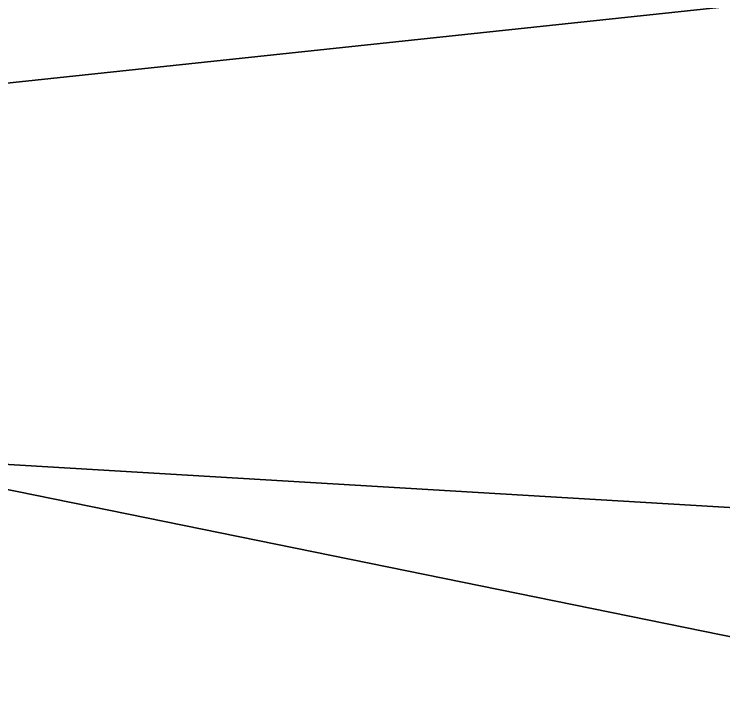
# Model space of a CAD drawing. Header units: metres. Extents: x 503497 to 504361, y 6966567 to 6966857.
# Drawn here: x 504143.7984 to 504143.9574, y 6966710.707 to 6966710.86 of the extents above; entities that cross this region are included whole.
import ezdxf

# ---------------------------------------------------------------- set-up
doc = ezdxf.new("R2010")
doc.units = ezdxf.units.M

msp = doc.modelspace()

# ---------------------------------------------------------------- linework, layer by layer
at = {"layer": 'SHADOW_APPROVED_20260111T072000'}
for points in [[(504167.8718, 6966707.8869), (504167.5638, 6966705.9126), (504094.39, 6966720.8166), (504094.698, 6966722.7909), (504167.8718, 6966707.8869)], [(504167.5638, 6966705.9126), (504170.7929, 6966705.4089), (504097.6191, 6966720.3129), (504094.39, 6966720.8166), (504167.5638, 6966705.9126)]]:
    msp.add_lwpolyline(points, close=True, dxfattribs=at)
at = {"layer": 'SHADOW_APPROVED_20261221T090000'}
for points in [[(504153.1826, 6966711.7206), (504152.9477, 6966710.2148), (504122.693, 6966712.0142), (504122.9279, 6966713.52), (504153.1826, 6966711.7206)], [(504152.9477, 6966710.2148), (504167.8718, 6966707.8869), (504137.6171, 6966709.6863), (504122.693, 6966712.0142), (504152.9477, 6966710.2148)]]:
    msp.add_lwpolyline(points, close=True, dxfattribs=at)
at = {"layer": 'SHADOW_APPROVED_20261221T150000'}
for points in [[(504137.1539, 6966693.1239), (504139.8525, 6966710.4238), (504180.8796, 6966714.7996), (504178.181, 6966697.4997), (504137.1539, 6966693.1239)], [(504139.8525, 6966710.4238), (504143.9181, 6966709.7896), (504184.9452, 6966714.1654), (504180.8796, 6966714.7996), (504139.8525, 6966710.4238)], [(504139.8525, 6966710.4238), (504139.8525, 6966710.4238), (504180.8796, 6966714.7996), (504180.8796, 6966714.7996), (504139.8525, 6966710.4238)]]:
    msp.add_lwpolyline(points, close=True, dxfattribs=at)
at = {"layer": 'SHADOW_COMPARATOR_RL48_20260111T072000'}
for points in [[(504167.8718, 6966707.8869), (504167.5638, 6966705.9126), (504121.9365, 6966715.206), (504122.2445, 6966717.1803), (504167.8718, 6966707.8869)], [(504167.5638, 6966705.9126), (504170.7929, 6966705.4089), (504125.1656, 6966714.7023), (504121.9365, 6966715.206), (504167.5638, 6966705.9126)]]:
    msp.add_lwpolyline(points, close=True, dxfattribs=at)
at = {"layer": 'SHADOW_COMPARATOR_RL48_20261221T090000'}
for points in [[(504153.1826, 6966711.7206), (504152.9477, 6966710.2148), (504134.0825, 6966711.3368), (504134.3174, 6966712.8426), (504153.1826, 6966711.7206)], [(504152.9477, 6966710.2148), (504167.8718, 6966707.8869), (504149.0066, 6966709.0089), (504134.0825, 6966711.3368), (504152.9477, 6966710.2148)]]:
    msp.add_lwpolyline(points, close=True, dxfattribs=at)

doc.saveas('drawing.dxf')
